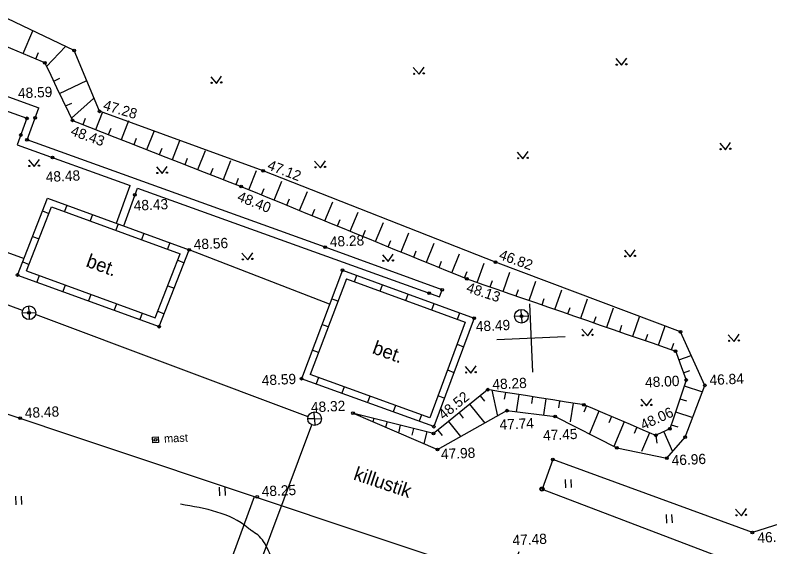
# Model space of a CAD drawing. Extents: x 641653 to 641999, y 6457621 to 6457927.
# Drawn here: x 641822.6 to 641877.7, y 6457769.2 to 6457808.1 of the extents above; entities that cross this region are included whole.
import ezdxf

# ---------------------------------------------------------------- set-up
doc = ezdxf.new("R2010")
doc.units = 0
for name, color, linetype in [('Level 12', 7, 'Continuous'), ('Level 14', 7, 'Continuous'), ('Level 2', 7, 'Continuous'), ('Level 20', 7, 'Continuous'), ('Level 28', 7, 'Continuous'), ('Level 3', 7, 'Continuous'), ('Level 30', 7, 'Continuous'), ('Level 31', 7, 'Continuous'), ('Level 4', 7, 'Continuous'), ('Level 41', 7, 'Continuous'), ('Level 42', 7, 'Continuous'), ('Level 54', 7, 'Continuous'), ('Level 58', 7, 'Continuous'), ('Level 59', 7, 'Continuous'), ('Level 61', 7, 'Continuous')]:
    doc.layers.add(name, color=color, linetype=linetype)

# ---------------------------------------------------------------- blocks, each defined once
blk = doc.blocks.new('V_AIPN')
at = {"layer": 'Level 28'}
blk.add_circle((0, 0), 148, dxfattribs=at)
blk = doc.blocks.new('KMURU_')
at = {"layer": 'Level 41'}
for p, q in [((-403, 505.28), (0, 0)), ((0, 0), (397, 505.28))]:
    blk.add_line(p, q, dxfattribs=at)
for centre, radius in [((-353, 55.28), 42.8), ((347, 55.28), 45.22)]:
    blk.add_circle(centre, radius, dxfattribs=at)
blk = doc.blocks.new('KKANKA')
at = {"layer": 'Level 4'}
for q in [(-500, 0), (0, 500), (500, 0), (0, -500)]:
    blk.add_line((0, 0), q, dxfattribs=at)
blk.add_circle((0, 0), 500, dxfattribs=at)
blk = doc.blocks.new('KHEIN_')
at = {"layer": 'Level 41'}
for p, q in [((0, 620.11), (0, 0)), ((405.61, 608.83), (405.61, 0))]:
    blk.add_line(p, q, dxfattribs=at)

msp = doc.modelspace()

# ---------------------------------------------------------------- linework, layer by layer
at = {"layer": 'Level 12'}
msp.add_line((641866.484, 6457776.467), (641866.484, 6457776.467), dxfattribs=at)
at = {"layer": 'Level 14'}
for points in [[(641823.121, 6457786.495), (641809.876, 6457791.411)], [(641843.956, 6457778.737), (641824.075, 6457786.196)], [(641832.192, 6457745.93), (641844.238, 6457778.142)]]:
    msp.add_lwpolyline(points, dxfattribs=at)
at = {"layer": 'Level 2'}
for p, q in [((641823.447, 6457800.531), (641823.447, 6457800.531)), ((641824.038, 6457800.558), (641824.038, 6457800.558)), ((641823.004, 6457799.314), (641823.004, 6457799.314)), ((641823.45, 6457798.957), (641823.45, 6457798.957)), ((641825.308, 6457797.669), (641825.308, 6457797.669)), ((641831.325, 6457794.952), (641831.325, 6457794.952)), ((641835.284, 6457790.935), (641835.284, 6457790.935)), ((641845.212, 6457791.132), (641845.212, 6457791.132)), ((641846.463, 6457789.45), (641846.463, 6457789.45)), ((641822.764, 6457789.09), (641822.764, 6457789.09)), ((641852.796, 6457787.764), (641852.796, 6457787.764)), ((641853.738, 6457788.011), (641853.738, 6457788.011)), ((641856.081, 6457785.949), (641856.081, 6457785.949)), ((641833.1, 6457785.32), (641833.1, 6457785.32)), ((641843.471, 6457781.522), (641843.471, 6457781.522)), ((641853.131, 6457778.02), (641853.131, 6457778.02))]:
    msp.add_line(p, q, dxfattribs=at)
at = {"layer": 'Level 20'}
msp.add_spline([(641839.921, 6457758.604), (641841.005, 6457763.201), (641841.519, 6457765.389), (641841.613, 6457766.476), (641841.526, 6457767.514), (641841.326, 6457768.343), (641841.074, 6457768.944), (641840.717, 6457769.623), (641840.287, 6457770.114), (641839.802, 6457770.44), (641839.59, 6457770.614), (641834.661, 6457772.349)], degree=3, dxfattribs=at)
at = {"layer": 'Level 28'}
for p, q in [((641832.826, 6457777.061), (641832.826, 6457777.061)), ((641861.818, 6457775.617), (641861.818, 6457775.617)), ((641861.033, 6457773.462), (641861.033, 6457773.462)), ((641876.382, 6457770.294), (641876.382, 6457770.294))]:
    msp.add_line(p, q, dxfattribs=at)
for points in [[(641909.062, 6457806.761), (641897.805, 6457777.072), (641876.382, 6457770.294), (641861.818, 6457775.617), (641861.033, 6457773.462)], [(641859.345, 6457768.871), (641858.532, 6457766.701), (641810.259, 6457782.846)], [(641840.034, 6457772.887), (641830.515, 6457746.962)]]:
    msp.add_lwpolyline(points, dxfattribs=at)
at = {"layer": 'Level 3'}
for p, q in [((641822.764, 6457789.09), (641824.948, 6457794.705)), ((641824.948, 6457794.705), (641835.284, 6457790.935)), ((641826.349, 6457794.195), (641826.177, 6457793.725)), ((641823.415, 6457789.384), (641825.236, 6457794.068)), ((641824.585, 6457793.771), (641825.051, 6457793.59)), ((641825.236, 6457794.068), (641834.633, 6457790.641)), ((641828.227, 6457793.509), (641828.056, 6457793.04)), ((641830.106, 6457792.824), (641829.935, 6457792.354)), ((641831.985, 6457792.139), (641831.813, 6457791.669)), ((641823.86, 6457791.907), (641824.326, 6457791.726)), ((641833.863, 6457791.454), (641833.692, 6457790.984)), ((641833.1, 6457785.32), (641835.284, 6457790.935)), ((641823.135, 6457790.044), (641823.601, 6457789.862)), ((641834.451, 6457790.173), (641834.917, 6457789.991)), ((641846.463, 6457789.45), (641843.471, 6457781.522)), ((641846.463, 6457789.45), (641856.081, 6457785.949)), ((641822.764, 6457789.09), (641833.1, 6457785.32)), ((641824.346, 6457789.045), (641824.175, 6457788.575)), ((641846.757, 6457788.812), (641844.118, 6457781.82)), ((641846.757, 6457788.812), (641855.436, 6457785.652)), ((641847.343, 6457788.598), (641847.514, 6457789.068)), ((641826.225, 6457788.36), (641826.053, 6457787.89)), ((641833.726, 6457788.309), (641834.192, 6457788.128)), ((641849.222, 6457787.914), (641849.393, 6457788.384)), ((641828.103, 6457787.674), (641827.932, 6457787.205)), ((641851.101, 6457787.23), (641851.272, 6457787.7)), ((641846.141, 6457787.181), (641845.673, 6457787.357)), ((641829.982, 6457786.989), (641829.811, 6457786.519)), ((641852.98, 6457786.546), (641853.151, 6457787.016)), ((641831.861, 6457786.304), (641831.69, 6457785.834)), ((641833.001, 6457786.445), (641833.467, 6457786.264)), ((641856.081, 6457785.949), (641853.131, 6457778.02)), ((641854.859, 6457785.862), (641855.03, 6457786.332)), ((641845.435, 6457785.31), (641844.967, 6457785.486)), ((641855.436, 6457785.652), (641852.835, 6457778.659)), ((641854.834, 6457784.034), (641855.303, 6457783.859)), ((641844.729, 6457783.439), (641844.261, 6457783.615)), ((641854.137, 6457782.159), (641854.606, 6457781.985)), ((641853.131, 6457778.02), (641843.471, 6457781.522)), ((641852.835, 6457778.659), (641844.118, 6457781.82)), ((641844.711, 6457781.605), (641844.541, 6457781.135)), ((641846.591, 6457780.923), (641846.421, 6457780.453)), ((641848.471, 6457780.241), (641848.301, 6457779.771)), ((641853.44, 6457780.285), (641853.908, 6457780.111)), ((641850.351, 6457779.56), (641850.181, 6457779.09)), ((641852.231, 6457778.878), (641852.061, 6457778.408))]:
    msp.add_line(p, q, dxfattribs=at)
msp.add_lwpolyline([(641823.415, 6457789.384), (641832.812, 6457785.957), (641834.633, 6457790.641)], dxfattribs=at)
msp.add_lwpolyline([(641832.609, 6457777.254), (641833.025, 6457777.273), (641833.043, 6457776.868), (641832.627, 6457776.849)], close=True, dxfattribs=at)
at = {"layer": 'Level 30'}
for p, q in [((641818.03, 6457803.546), (641824.314, 6457801.308)), ((641821.531, 6457801.214), (641823.447, 6457800.531)), ((641823.447, 6457800.531), (641822.742, 6457798.594)), ((641829.989, 6457792.867), (641830.982, 6457795.624)), ((641830.505, 6457792.678), (641831.5, 6457795.438)), ((641845.521, 6457786.955), (641835.284, 6457790.935)), ((641853.551, 6457787.492), (641853.738, 6457788.011)), ((641847.239, 6457779.001), (641853.404, 6457776.353))]:
    msp.add_line(p, q, dxfattribs=at)
for points in [[(641853.738, 6457788.011), (641845.212, 6457791.132), (641823.45, 6457798.957), (641824.314, 6457801.308)], [(641822.742, 6457798.594), (641830.982, 6457795.624)], [(641831.5, 6457795.438), (641853.551, 6457787.492)], [(641818.151, 6457792.15), (641823.237, 6457790.306)], [(641861.033, 6457773.462), (641878.852, 6457766.662)]]:
    msp.add_lwpolyline(points, dxfattribs=at)
at = {"layer": 'Level 31'}
for p, q in [((641847.239, 6457779.001), (641847.239, 6457779.001)), ((641858.475, 6457779.188), (641858.475, 6457779.188)), ((641862.001, 6457778.767), (641862.001, 6457778.767)), ((641822.953, 6457778.632), (641822.953, 6457778.632)), ((641853.404, 6457776.353), (641853.404, 6457776.353)), ((641870.135, 6457775.715), (641870.135, 6457775.715)), ((641840.244, 6457772.903), (641840.244, 6457772.903))]:
    msp.add_line(p, q, dxfattribs=at)
for centre in [(641822.953, 6457778.632), (641840.244, 6457772.903)]:
    msp.add_circle(centre, 0.1, dxfattribs=at)
at = {"layer": 'Level 4'}
for p, q in [((641823.594, 6457786.333), (641823.572, 6457786.833)), ((641859.527, 6457786.084), (641859.504, 6457786.583)), ((641823.594, 6457786.333), (641823.095, 6457786.311)), ((641823.594, 6457786.333), (641824.094, 6457786.356)), ((641823.594, 6457786.333), (641823.594, 6457786.333)), ((641823.594, 6457786.333), (641823.617, 6457785.834)), ((641859.527, 6457786.084), (641859.027, 6457786.061)), ((641859.527, 6457786.084), (641860.026, 6457786.106)), ((641859.527, 6457786.084), (641859.527, 6457786.084)), ((641859.527, 6457786.084), (641859.549, 6457785.584))]:
    msp.add_line(p, q, dxfattribs=at)
for centre in [(641823.594, 6457786.333), (641859.527, 6457786.084)]:
    msp.add_circle(centre, 0.5, dxfattribs=at)
at = {"layer": 'Level 41'}
for p, q in [((641826.894, 6457805.483), (641826.894, 6457805.483)), ((641866.416, 6457804.894), (641866.839, 6457804.409)), ((641866.839, 6457804.409), (641867.215, 6457804.93)), ((641851.634, 6457804.232), (641852.057, 6457803.747)), ((641852.057, 6457803.747), (641852.433, 6457804.268)), ((641836.852, 6457803.57), (641837.275, 6457803.085)), ((641837.275, 6457803.085), (641837.651, 6457803.606)), ((641828.74, 6457801.043), (641828.74, 6457801.043)), ((641873.999, 6457798.724), (641874.422, 6457798.239)), ((641874.422, 6457798.239), (641874.798, 6457798.76)), ((641859.217, 6457798.062), (641859.64, 6457797.577)), ((641859.64, 6457797.577), (641860.016, 6457798.098)), ((641844.435, 6457797.4), (641844.858, 6457796.915)), ((641844.858, 6457796.915), (641845.234, 6457797.436)), ((641840.687, 6457796.697), (641840.687, 6457796.697)), ((641867.043, 6457790.9), (641867.466, 6457790.415)), ((641867.466, 6457790.415), (641867.842, 6457790.936)), ((641857.64, 6457790.025), (641857.64, 6457790.025)), ((641871.144, 6457784.943), (641871.144, 6457784.943)), ((641874.626, 6457784.73), (641875.048, 6457784.245)), ((641875.048, 6457784.245), (641875.425, 6457784.766)), ((641872.92, 6457781.034), (641872.92, 6457781.034)), ((641871.486, 6457777.259), (641871.486, 6457777.259)), ((641837.47, 6457773.598), (641837.498, 6457772.979)), ((641837.876, 6457773.605), (641837.903, 6457772.997)), ((641822.605, 6457772.933), (641822.633, 6457772.313)), ((641823.011, 6457772.939), (641823.038, 6457772.331))]:
    msp.add_line(p, q, dxfattribs=at)
for centre, radius in [((641866.486, 6457804.447), 0.0433), ((641867.185, 6457804.478), 0.0482), ((641851.704, 6457803.785), 0.0433), ((641852.403, 6457803.816), 0.0482), ((641836.922, 6457803.123), 0.0433), ((641837.621, 6457803.154), 0.0482), ((641874.069, 6457798.277), 0.0407), ((641874.768, 6457798.308), 0.0486), ((641859.287, 6457797.615), 0.0407), ((641859.986, 6457797.646), 0.0486), ((641844.505, 6457796.953), 0.0407), ((641845.204, 6457796.984), 0.0486), ((641867.113, 6457790.453), 0.0433), ((641867.812, 6457790.484), 0.0482), ((641874.696, 6457784.283), 0.0407), ((641875.395, 6457784.314), 0.0486)]:
    msp.add_circle(centre, radius, dxfattribs=at)
at = {"layer": 'Level 42'}
for p, q in [((641826.894, 6457805.483), (641821.497, 6457808.069)), ((641823.172, 6457805.262), (641823.883, 6457806.926)), ((641821.792, 6457805.852), (641822.712, 6457805.459)), ((641824.873, 6457804.325), (641826.261, 6457805.787)), ((641822.712, 6457805.459), (641823.631, 6457805.066)), ((641824.091, 6457804.869), (641824.288, 6457805.329)), ((641823.631, 6457805.066), (641824.551, 6457804.673)), ((641824.551, 6457804.673), (641824.746, 6457804.589)), ((641824.746, 6457804.589), (641824.746, 6457804.589)), ((641824.746, 6457804.589), (641825.179, 6457803.688)), ((641825.179, 6457803.688), (641825.611, 6457802.786)), ((641825.395, 6457803.237), (641825.846, 6457803.453)), ((641825.827, 6457802.335), (641827.808, 6457803.285)), ((641825.611, 6457802.786), (641826.043, 6457801.884)), ((641826.692, 6457800.532), (641828.297, 6457801.978)), ((641826.043, 6457801.884), (641826.476, 6457800.983)), ((641826.26, 6457801.434), (641826.71, 6457801.65)), ((641828.471, 6457799.713), (641828.961, 6457800.962)), ((641826.764, 6457800.383), (641826.764, 6457800.383)), ((641827.075, 6457800.261), (641828.006, 6457799.895)), ((641827.54, 6457800.078), (641827.723, 6457800.543)), ((641830.333, 6457798.982), (641830.88, 6457800.378)), ((641828.006, 6457799.895), (641828.936, 6457799.53)), ((641829.402, 6457799.348), (641829.584, 6457799.813)), ((641828.936, 6457799.53), (641829.867, 6457799.165)), ((641829.867, 6457799.165), (641830.798, 6457798.8)), ((641832.194, 6457798.252), (641832.742, 6457799.648)), ((641830.798, 6457798.8), (641831.729, 6457798.434)), ((641831.263, 6457798.617), (641831.446, 6457799.082)), ((641834.056, 6457797.521), (641834.604, 6457798.918)), ((641831.729, 6457798.434), (641832.66, 6457798.069)), ((641832.66, 6457798.069), (641833.59, 6457797.704)), ((641833.125, 6457797.887), (641833.308, 6457798.352)), ((641835.917, 6457796.791), (641836.465, 6457798.187)), ((641833.59, 6457797.704), (641834.521, 6457797.339)), ((641834.987, 6457797.156), (641835.169, 6457797.622)), ((641834.521, 6457797.339), (641835.452, 6457796.974)), ((641835.452, 6457796.974), (641836.383, 6457796.608)), ((641837.779, 6457796.06), (641838.327, 6457797.457)), ((641836.383, 6457796.608), (641837.314, 6457796.243)), ((641836.848, 6457796.426), (641837.031, 6457796.891)), ((641839.637, 6457795.322), (641840.206, 6457796.71)), ((641837.314, 6457796.243), (641838.244, 6457795.878)), ((641838.71, 6457795.695), (641838.892, 6457796.161)), ((641841.488, 6457794.564), (641842.056, 6457795.952)), ((641839.068, 6457795.555), (641839.068, 6457795.555)), ((641839.175, 6457795.511), (641840.1, 6457795.132)), ((641840.563, 6457794.943), (641840.752, 6457795.406)), ((641840.1, 6457795.132), (641841.025, 6457794.753)), ((641841.025, 6457794.753), (641841.951, 6457794.375)), ((641843.339, 6457793.806), (641843.907, 6457795.194)), ((641841.951, 6457794.375), (641842.876, 6457793.996)), ((641842.413, 6457794.185), (641842.603, 6457794.648)), ((641845.189, 6457793.049), (641845.758, 6457794.437)), ((641842.876, 6457793.996), (641843.801, 6457793.617)), ((641844.264, 6457793.428), (641844.454, 6457793.89)), ((641847.04, 6457792.291), (641847.608, 6457793.679)), ((641843.801, 6457793.617), (641844.727, 6457793.238)), ((641844.727, 6457793.238), (641845.652, 6457792.859)), ((641846.115, 6457792.67), (641846.304, 6457793.133)), ((641845.652, 6457792.859), (641846.578, 6457792.481)), ((641848.891, 6457791.534), (641849.459, 6457792.922)), ((641846.578, 6457792.481), (641847.503, 6457792.102)), ((641847.503, 6457792.102), (641848.428, 6457791.723)), ((641847.966, 6457791.912), (641848.155, 6457792.375)), ((641850.742, 6457790.776), (641851.31, 6457792.164)), ((641848.428, 6457791.723), (641849.354, 6457791.344)), ((641849.816, 6457791.155), (641850.006, 6457791.618)), ((641849.354, 6457791.344), (641850.279, 6457790.965)), ((641850.279, 6457790.965), (641851.204, 6457790.587)), ((641852.592, 6457790.018), (641853.161, 6457791.406)), ((641851.204, 6457790.587), (641852.13, 6457790.208)), ((641851.667, 6457790.397), (641851.856, 6457790.86)), ((641854.443, 6457789.261), (641855.011, 6457790.649)), ((641852.13, 6457790.208), (641853.055, 6457789.829)), ((641853.055, 6457789.829), (641853.98, 6457789.45)), ((641853.518, 6457789.64), (641853.707, 6457790.102)), ((641856.309, 6457788.544), (641856.8, 6457789.962)), ((641853.98, 6457789.45), (641854.906, 6457789.071)), ((641855.368, 6457788.882), (641855.558, 6457789.345)), ((641858.199, 6457787.89), (641858.69, 6457789.308)), ((641855.555, 6457788.806), (641855.555, 6457788.806)), ((641855.837, 6457788.708), (641856.782, 6457788.381)), ((641857.254, 6457788.217), (641857.418, 6457788.69)), ((641856.782, 6457788.381), (641857.727, 6457788.054)), ((641860.089, 6457787.236), (641860.58, 6457788.653)), ((641857.727, 6457788.054), (641858.672, 6457787.727)), ((641858.672, 6457787.727), (641859.617, 6457787.4)), ((641859.144, 6457787.563), (641859.308, 6457788.036)), ((641861.979, 6457786.582), (641862.469, 6457787.999)), ((641859.617, 6457787.4), (641860.561, 6457787.073)), ((641860.561, 6457787.073), (641861.506, 6457786.745)), ((641861.034, 6457786.909), (641861.197, 6457787.381)), ((641863.868, 6457785.928), (641864.359, 6457787.345)), ((641861.506, 6457786.745), (641862.451, 6457786.418)), ((641862.924, 6457786.255), (641863.087, 6457786.727)), ((641865.758, 6457785.274), (641866.249, 6457786.691)), ((641862.451, 6457786.418), (641863.396, 6457786.091)), ((641863.396, 6457786.091), (641864.341, 6457785.764)), ((641864.813, 6457785.601), (641864.977, 6457786.073)), ((641867.648, 6457784.619), (641868.139, 6457786.037)), ((641864.341, 6457785.764), (641865.286, 6457785.437)), ((641865.286, 6457785.437), (641866.231, 6457785.11)), ((641866.703, 6457784.946), (641866.867, 6457785.419)), ((641869.538, 6457783.965), (641870.028, 6457785.382)), ((641866.231, 6457785.11), (641867.176, 6457784.783)), ((641867.176, 6457784.783), (641868.12, 6457784.456)), ((641868.12, 6457784.456), (641869.065, 6457784.129)), ((641868.593, 6457784.292), (641868.756, 6457784.765)), ((641869.065, 6457784.129), (641870.01, 6457783.802)), ((641870.483, 6457783.638), (641870.646, 6457784.11)), ((641870.778, 6457783.536), (641870.778, 6457783.536)), ((641870.842, 6457783.36), (641871.186, 6457782.421)), ((641871.014, 6457782.89), (641871.925, 6457783.223)), ((641871.186, 6457782.421), (641871.529, 6457781.481)), ((641871.357, 6457781.951), (641871.827, 6457782.123)), ((641871.412, 6457781.008), (641872.742, 6457780.566)), ((641871.55, 6457781.425), (641871.55, 6457781.425)), ((641856.918, 6457780.593), (641856.141, 6457779.964)), ((641857.076, 6457780.72), (641857.076, 6457780.72)), ((641857.369, 6457780.674), (641857.773, 6457778.795)), ((641858.851, 6457780.439), (641857.863, 6457780.596)), ((641858.357, 6457780.517), (641858.279, 6457780.024)), ((641859.838, 6457780.283), (641858.851, 6457780.439)), ((641871.254, 6457780.533), (641870.94, 6457779.584)), ((641856.141, 6457779.964), (641855.364, 6457779.335)), ((641856.53, 6457780.278), (641856.844, 6457779.889)), ((641859.345, 6457780.361), (641859.146, 6457779.108)), ((641860.826, 6457780.126), (641859.838, 6457780.283)), ((641860.332, 6457780.204), (641860.254, 6457779.71)), ((641861.814, 6457779.969), (641860.826, 6457780.126)), ((641861.32, 6457780.048), (641861.133, 6457778.87)), ((641862.801, 6457779.813), (641861.814, 6457779.969)), ((641862.307, 6457779.891), (641862.229, 6457779.397)), ((641871.097, 6457780.059), (641871.571, 6457779.901)), ((641855.364, 6457779.335), (641854.586, 6457778.706)), ((641855.752, 6457779.649), (641856.857, 6457778.283)), ((641863.789, 6457779.656), (641862.801, 6457779.813)), ((641863.295, 6457779.735), (641863.077, 6457778.363)), ((641864.269, 6457779.532), (641864.074, 6457779.072)), ((641864.087, 6457779.609), (641864.087, 6457779.609)), ((641865.65, 6457778.946), (641864.729, 6457779.337)), ((641870.94, 6457779.584), (641870.625, 6457778.635)), ((641847.298, 6457778.986), (641847.239, 6457779.001)), ((641848.267, 6457778.741), (641847.298, 6457778.986)), ((641847.783, 6457778.863), (641847.761, 6457778.776)), ((641853.404, 6457776.353), (641858.475, 6457779.188)), ((641854.975, 6457779.02), (641855.289, 6457778.632)), ((641858.475, 6457779.188), (641862.001, 6457778.767)), ((641865.19, 6457779.141), (641864.489, 6457777.491)), ((641866.57, 6457778.555), (641865.65, 6457778.946)), ((641870.782, 6457779.109), (641872.031, 6457778.695)), ((641849.237, 6457778.495), (641848.267, 6457778.741)), ((641848.752, 6457778.618), (641848.691, 6457778.377)), ((641850.206, 6457778.25), (641849.237, 6457778.495)), ((641849.721, 6457778.373), (641849.621, 6457777.977)), ((641851.175, 6457778.005), (641850.206, 6457778.25)), ((641854.586, 6457778.706), (641853.809, 6457778.077)), ((641854.198, 6457778.392), (641855.086, 6457777.293)), ((641866.11, 6457778.751), (641865.915, 6457778.291)), ((641867.031, 6457778.36), (641866.273, 6457776.576)), ((641867.491, 6457778.165), (641866.57, 6457778.555)), ((641870.625, 6457778.635), (641870.366, 6457777.853)), ((641850.691, 6457778.128), (641850.552, 6457777.578)), ((641852.145, 6457777.76), (641851.175, 6457778.005)), ((641851.66, 6457777.883), (641851.538, 6457777.398)), ((641853.114, 6457777.515), (641852.145, 6457777.76)), ((641853.809, 6457778.077), (641853.114, 6457777.515)), ((641853.42, 6457777.763), (641853.735, 6457777.374)), ((641868.411, 6457777.774), (641867.491, 6457778.165)), ((641867.951, 6457777.97), (641867.756, 6457777.509)), ((641869.332, 6457777.384), (641868.411, 6457777.774)), ((641870.366, 6457777.853), (641869.455, 6457777.44)), ((641870.366, 6457777.853), (641870.366, 6457777.853)), ((641870.467, 6457778.16), (641870.942, 6457778.003)), ((641852.63, 6457777.638), (641852.412, 6457776.779)), ((641853.114, 6457777.515), (641853.114, 6457777.515)), ((641868.871, 6457777.579), (641868.286, 6457776.198)), ((641869.455, 6457777.44), (641869.332, 6457777.384)), ((641869.332, 6457777.384), (641869.332, 6457777.384)), ((641869.332, 6457777.384), (641869.416, 6457776.805)), ((641869.91, 6457777.647), (641870.565, 6457776.206)), ((641870.135, 6457775.715), (641871.486, 6457777.259))]:
    msp.add_line(p, q, dxfattribs=at)
for points in [[(641871.486, 6457777.259), (641872.92, 6457781.034), (641871.144, 6457784.943), (641857.64, 6457790.025), (641840.687, 6457796.697), (641828.74, 6457801.043), (641826.894, 6457805.483)], [(641826.476, 6457800.983), (641826.764, 6457800.383), (641827.075, 6457800.261)], [(641838.244, 6457795.878), (641839.068, 6457795.555), (641839.175, 6457795.511)], [(641854.906, 6457789.071), (641855.555, 6457788.806), (641855.837, 6457788.708)], [(641870.01, 6457783.802), (641870.778, 6457783.536), (641870.842, 6457783.36)], [(641871.529, 6457781.481), (641871.55, 6457781.425), (641871.254, 6457780.533)], [(641857.863, 6457780.596), (641857.076, 6457780.72), (641856.918, 6457780.593)], [(641864.729, 6457779.337), (641864.087, 6457779.609), (641863.789, 6457779.656)], [(641862.001, 6457778.767), (641866.484, 6457776.467), (641870.135, 6457775.715)]]:
    msp.add_lwpolyline(points, dxfattribs=at)
at = {"layer": 'Level 54'}
for centre in [(641826.894, 6457805.483), (641824.746, 6457804.589), (641823.447, 6457800.531), (641824.038, 6457800.558), (641823.004, 6457799.314), (641823.45, 6457798.957), (641835.284, 6457790.935), (641846.463, 6457789.45), (641822.764, 6457789.09), (641852.796, 6457787.764), (641853.738, 6457788.011), (641823.594, 6457786.333), (641856.081, 6457785.949), (641859.527, 6457786.084), (641833.1, 6457785.32), (641871.144, 6457784.943), (641870.778, 6457783.536), (641843.471, 6457781.522), (641864.087, 6457779.609), (641847.239, 6457779.001), (641858.475, 6457779.188), (641862.001, 6457778.767), (641822.953, 6457778.632), (641853.131, 6457778.02), (641870.366, 6457777.853), (641832.826, 6457777.061), (641871.486, 6457777.259), (641866.484, 6457776.467), (641853.404, 6457776.353), (641861.818, 6457775.617), (641870.135, 6457775.715), (641861.033, 6457773.462), (641840.244, 6457772.903), (641876.382, 6457770.294)]:
    msp.add_circle(centre, 0.1, dxfattribs=at)
at = {"layer": 'Level 59'}
for centre in [(641828.74, 6457801.043), (641826.764, 6457800.383), (641825.308, 6457797.669), (641840.687, 6457796.697), (641839.068, 6457795.555), (641831.325, 6457794.952), (641845.212, 6457791.132), (641857.64, 6457790.025), (641855.555, 6457788.806), (641871.55, 6457781.425), (641872.92, 6457781.034), (641857.076, 6457780.72), (641853.114, 6457777.515), (641869.332, 6457777.384)]:
    msp.add_circle(centre, 0.1, dxfattribs=at)
at = {"layer": 'Level 61'}
for p, q in [((641860.118, 6457786.996), (641860.342, 6457782.002)), ((641860.118, 6457786.996), (641860.342, 6457782.002)), ((641857.733, 6457784.387), (641862.727, 6457784.611)), ((641857.733, 6457784.387), (641862.727, 6457784.611))]:
    msp.add_line(p, q, dxfattribs=at)

# ---------------------------------------------------------------- block references
at = {"layer": 'Level 28', "xscale": 0.0009998950477206612, "yscale": 0.0009998950477206618, "rotation": 92.56410549043711}
msp.add_blockref('V_AIPN', (641861.033, 6457773.462), dxfattribs=at)
at = {"layer": 'Level 4', "xscale": 0.0009998950477206612, "yscale": 0.0009998950477206618, "rotation": 2.5641054904371217}
msp.add_blockref('KKANKA', (641844.437, 6457778.601), dxfattribs=at)
at = {"layer": 'Level 41', "xscale": 0.0009998950477206612, "yscale": 0.0009998950477206618, "rotation": 2.5641054904371217}
for name, p in [('KMURU_', (641823.976, 6457797.007)), ('KMURU_', (641833.315, 6457796.494)), ('KMURU_', (641839.553, 6457790.193)), ('KMURU_', (641849.806, 6457790.085)), ('KMURU_', (641864.375, 6457784.645)), ('KMURU_', (641855.849, 6457781.931)), ('KMURU_', (641868.667, 6457779.536)), ('KHEIN_', (641862.751, 6457773.546)), ('KHEIN_', (641870.115, 6457770.974)), ('KMURU_', (641875.581, 6457771.51))]:
    msp.add_blockref(name, p, dxfattribs=at)

# ---------------------------------------------------------------- texts
at = {"layer": 'Level 3'}
for s, height, rotation, p in [('bet.', 0.9999, 339.9611, (641827.687, 6457789.729)), ('bet.', 0.9999, 340.0721, (641848.583, 6457783.391)), ('mast', 0.5999, 2.5641, (641833.461, 6457776.849))]:
    msp.add_text(s, height=height, rotation=rotation, dxfattribs=at).set_placement(p)
at = {"layer": 'Level 31'}
for s, p in [('48.32', (641844.184, 6457779.062)), ('48.48', (641823.303, 6457778.647)), ('47.74', (641857.947, 6457777.793)), ('47.45', (641861.126, 6457777.01)), ('47.98', (641853.67, 6457775.638)), ('46.96', (641870.509, 6457775.187)), ('48.25', (641840.594, 6457772.919))]:
    msp.add_text(s, height=0.7499, rotation=2.5641, dxfattribs=at).set_placement(p)
at = {"layer": 'Level 58'}
msp.add_text('killustik', height=0.9999, rotation=341.5075, dxfattribs=at).set_placement((641847.213, 6457774.172))
at = {"layer": 'Level 59'}
for s, rotation, p in [('48.59', 2.5641, (641822.803, 6457801.986)), ('47.28', 343.5762, (641828.949, 6457801.18)), ('48.43', 340.3363, (641826.579, 6457799.319)), ('47.12', 339.01, (641840.931, 6457796.826)), ('48.48', 2.5641, (641824.834, 6457795.883)), ('48.40', 338.3256, (641838.731, 6457794.536)), ('48.43', 2.5641, (641831.254, 6457793.787)), ('48.28', 2.5641, (641845.562, 6457791.147)), ('48.56', 2.5641, (641835.633, 6457790.951)), ('46.82', 340.2091, (641857.833, 6457790.274)), ('48.13', 341.9279, (641855.452, 6457787.871)), ('48.49', 2.5641, (641856.217, 6457784.965)), ('48.59', 2.5641, (641840.595, 6457781.028)), ('48.28', 2.5641, (641857.426, 6457780.736)), ('48.00', 2.5641, (641868.569, 6457780.882)), ('46.84', 2.5641, (641873.269, 6457781.05)), ('48.52', 39.1692, (641853.849, 6457778.482)), ('48.06', 24.5305, (641868.421, 6457777.76)), ('47.48', 2.5641, (641858.892, 6457769.355)), ('46.88', 2.5641, (641876.766, 6457769.536))]:
    msp.add_text(s, height=0.7499, rotation=rotation, dxfattribs=at).set_placement(p)

doc.saveas('drawing.dxf')
